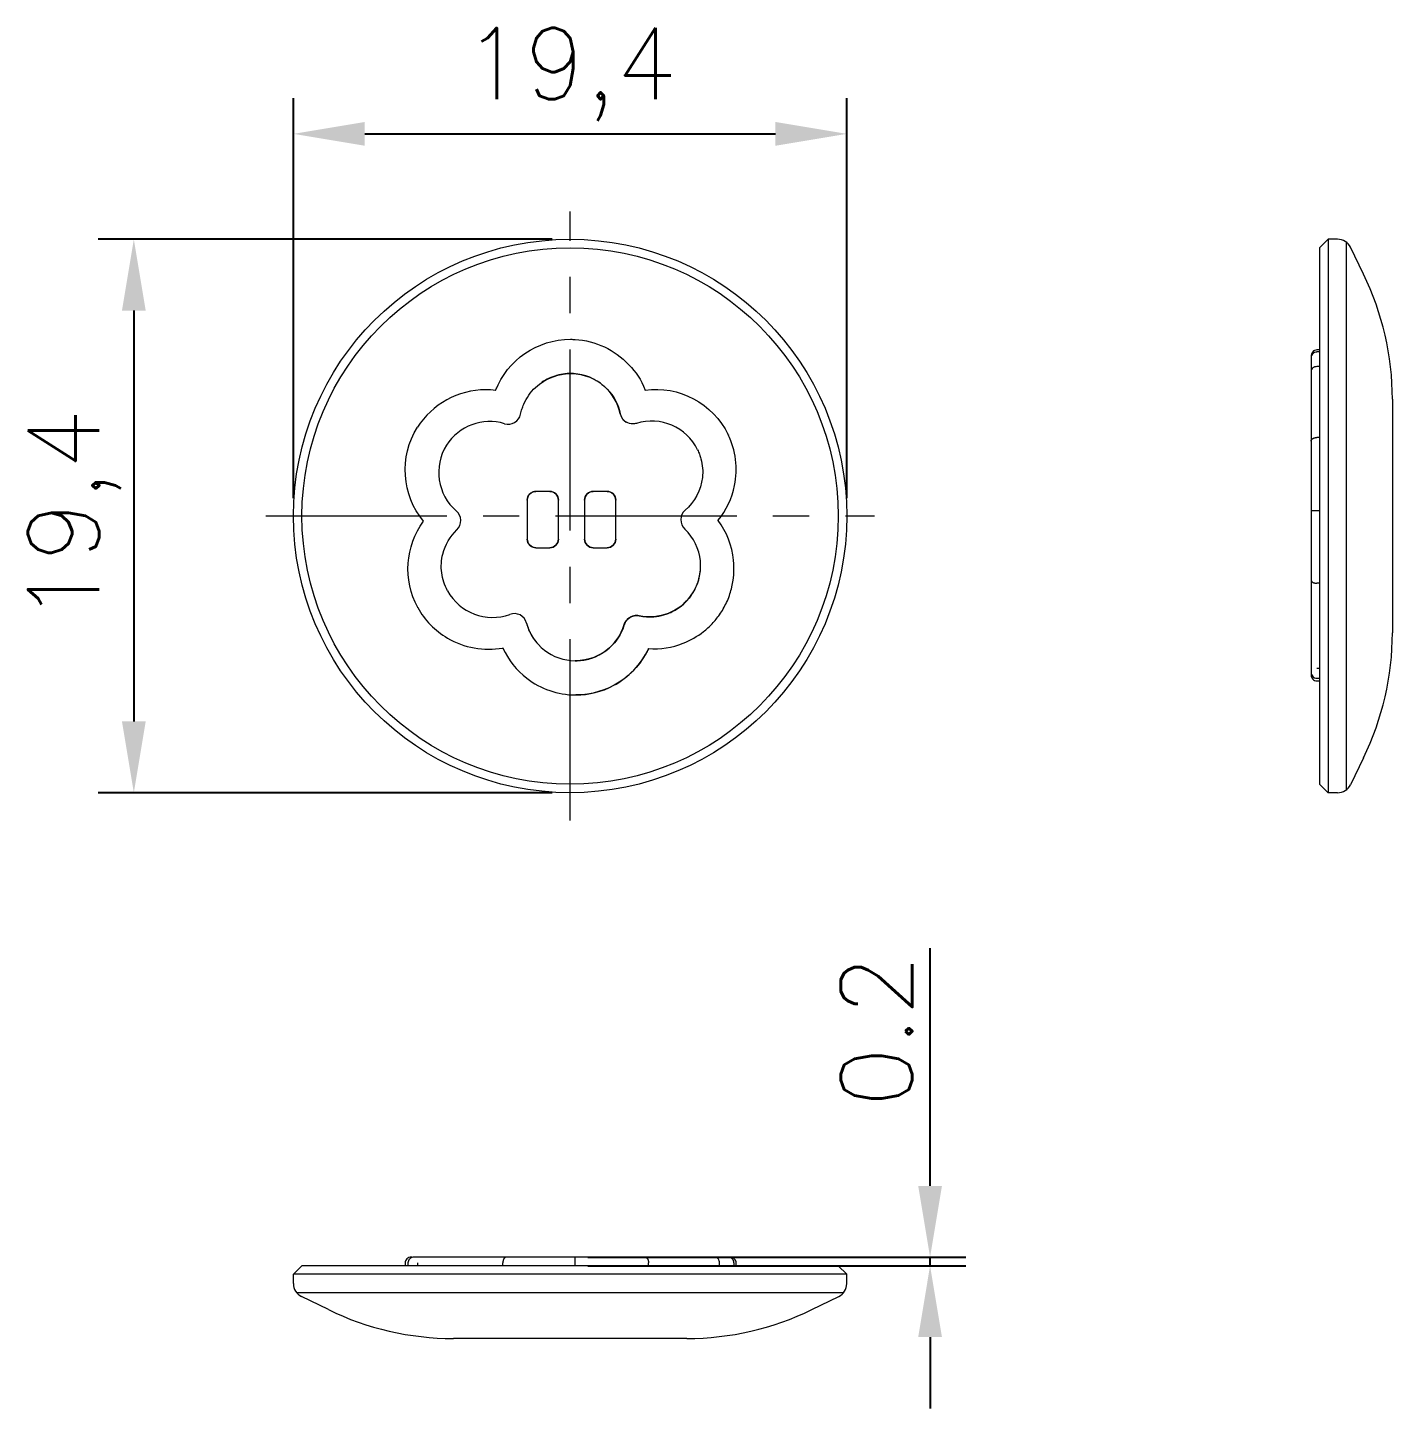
# Model space of a CAD drawing. Header units: millimetres. Extents: x 703 to 945, y 628 to 678.
# Drawn here: x 896.84 to 944.68, y 627.96 to 676.36 of the extents above; entities that cross this region are included whole.
import ezdxf

# ---------------------------------------------------------------- set-up
doc = ezdxf.new("R2010")
doc.units = ezdxf.units.MM
doc.linetypes.add('CENTER', pattern=[50.8, 31.75, -6.35, 6.35, -6.35])
doc.layers.add('1', color=7, linetype='Continuous', true_color=0xffffff)
doc.styles.get("Standard").update_dxf_attribs({"font": 'txt', "bigfont": 'gbcbig.shx'})
doc.dimstyles.new('ISO-25', dxfattribs={"dimtxt": 2.5, "dimasz": 2.5, "dimexe": 1.25, "dimexo": 0.625, "dimtad": 1, "dimtxsty": 'Standard', "dimcen": 2.5, "dimadec": 0, "dimazin": 0, "dimtfac": 1, "dimtmove": 0, "dimatfit": 3, "dimfxl": 1, "dimarcsym": 0})

# ---------------------------------------------------------------- blocks, each defined once
blk = doc.blocks.new('*D6')
at = {"color": 0, "lineweight": -2, "transparency": 16777216}
for p, q in [((906.154, 659.864), (906.154, 673.883)), ((925.554, 659.864), (925.554, 673.883)), ((908.654, 672.633), (923.054, 672.633))]:
    blk.add_line(p, q, dxfattribs=at)
at = {"color": 0, "transparency": 16777216}
for points in [[(908.654, 673.049), (908.654, 672.216), (906.154, 672.633)], [(923.054, 673.049), (923.054, 672.216), (925.554, 672.633)]]:
    blk.add_solid(points, dxfattribs=at)
at = {"layer": 'Defpoints', "color": 0, "transparency": 16777216}
for p in [(925.554, 672.633), (906.154, 659.239), (925.554, 659.239)]:
    blk.add_point(p, dxfattribs=at)
at = {"color": 0, "transparency": 16777216, "insert": (915.854, 674.716), "char_height": 2.5, "attachment_point": 5}
blk.add_mtext('19,4', dxfattribs=at)
blk = doc.blocks.new('*D7')
at = {"color": 0, "lineweight": -2, "transparency": 16777216}
for p, q in [((915.229, 668.939), (899.309, 668.939)), ((900.559, 666.439), (900.559, 652.039)), ((915.229, 649.539), (899.309, 649.539))]:
    blk.add_line(p, q, dxfattribs=at)
at = {"color": 0, "transparency": 16777216}
for points in [[(900.143, 666.439), (900.976, 666.439), (900.559, 668.939)], [(900.143, 652.039), (900.976, 652.039), (900.559, 649.539)]]:
    blk.add_solid(points, dxfattribs=at)
at = {"layer": 'Defpoints', "color": 0, "transparency": 16777216}
for p in [(915.854, 668.939), (900.559, 649.539), (915.854, 649.539)]:
    blk.add_point(p, dxfattribs=at)
at = {"color": 0, "transparency": 16777216, "insert": (898.476, 659.239), "char_height": 2.5, "attachment_point": 5, "rotation": 90}
blk.add_mtext('19,4', dxfattribs=at)
blk = doc.blocks.new('*D8')
at = {"color": 0, "lineweight": -2, "transparency": 16777216}
for p, q in [((928.474, 635.76), (928.474, 644.094)), ((916.479, 633.26), (929.724, 633.26)), ((928.474, 632.96), (928.474, 633.26)), ((916.479, 632.96), (929.724, 632.96)), ((928.474, 630.46), (928.474, 627.96))]:
    blk.add_line(p, q, dxfattribs=at)
at = {"color": 0, "transparency": 16777216}
for points in [[(928.058, 635.76), (928.891, 635.76), (928.474, 633.26)], [(928.058, 630.46), (928.891, 630.46), (928.474, 632.96)]]:
    blk.add_solid(points, dxfattribs=at)
at = {"layer": 'Defpoints', "color": 0, "transparency": 16777216}
for p in [(915.854, 633.26), (928.474, 633.26), (915.854, 632.96)]:
    blk.add_point(p, dxfattribs=at)
at = {"color": 0, "transparency": 16777216, "insert": (926.599, 641.177), "char_height": 2.5, "attachment_point": 5, "rotation": 90}
blk.add_mtext('0.2', dxfattribs=at)

msp = doc.modelspace()

# ---------------------------------------------------------------- linework, layer by layer
at = {"layer": '1', "color": 1, "linetype": 'CENTER', "lineweight": 18, "ltscale": 0.2}
for p, q in [((915.854, 648.569), (915.854, 669.909)), ((905.184, 659.239), (926.524, 659.239))]:
    msp.add_line(p, q, dxfattribs=at)
at = {"layer": '1', "color": 7, "linetype": 'Continuous', "lineweight": 18}
for p, q in [((942.432, 668.939), (942.132, 668.639)), ((942.432, 668.939), (942.432, 649.539)), ((942.76, 668.939), (942.432, 668.939)), ((942.132, 668.639), (942.132, 649.839)), ((943.67, 667.714), (943.21, 668.658)), ((942.132, 664.476), (942.032, 664.476)), ((944.682, 663.33), (944.682, 655.147)), ((942.132, 661.989), (942.032, 661.989)), ((914.351, 659.798), (914.351, 658.427)), ((915.142, 660.099), (914.656, 660.099)), ((915.443, 658.427), (915.443, 659.798)), ((916.364, 659.798), (916.364, 658.427)), ((917.152, 660.099), (916.665, 660.099)), ((917.453, 658.427), (917.453, 659.798)), ((941.832, 659.44), (941.832, 659.42)), ((942.132, 659.419), (942.032, 659.419)), ((914.656, 658.126), (915.142, 658.126)), ((916.665, 658.126), (917.152, 658.126)), ((942.132, 656.881), (942.032, 656.881)), ((916.046, 654.165), (916.033, 654.165)), ((942.132, 653.896), (942.032, 653.896)), ((916.035, 652.965), (916.055, 652.965)), ((943.67, 650.764), (943.21, 649.819)), ((942.132, 649.839), (942.432, 649.539)), ((942.76, 649.539), (942.432, 649.539)), ((910.511, 632.96), (910.511, 633.06)), ((913.496, 632.96), (913.496, 633.06)), ((916.055, 633.26), (916.035, 633.26)), ((916.035, 632.96), (916.035, 633.06)), ((918.604, 632.96), (918.604, 633.06)), ((921.091, 632.96), (921.091, 633.06)), ((906.454, 632.96), (906.154, 632.66)), ((906.154, 632.332), (906.154, 632.66)), ((925.554, 632.66), (906.154, 632.66)), ((925.254, 632.96), (906.454, 632.96)), ((925.554, 632.66), (925.254, 632.96)), ((925.554, 632.332), (925.554, 632.66)), ((907.379, 631.422), (906.435, 631.883)), ((924.329, 631.422), (925.273, 631.883)), ((919.945, 630.41), (911.763, 630.41))]:
    msp.add_line(p, q, dxfattribs=at)
at = {"layer": '1', "color": 7, "linetype": 'Continuous', "lineweight": 13}
for p, q in [((943.073, 649.648), (943.073, 668.829)), ((915.443, 659.805), (915.443, 659.798)), ((917.453, 659.804), (917.453, 659.798)), ((916.035, 652.965), (916.035, 652.965)), ((906.264, 632.02), (925.444, 632.02))]:
    msp.add_line(p, q, dxfattribs=at)
at = {"layer": '1', "color": 7, "linetype": 'Continuous', "lineweight": 18}
for radius in [9.7, 9.4]:
    msp.add_circle((915.854, 659.239), radius, dxfattribs=at)
for centre, radius, start, end in [((942.76, 668.439), 0.5, 26, 90), ((934.682, 663.33), 10, 0, 26), ((934.682, 655.147), 10, 334, 0), ((942.76, 650.039), 0.5, 270, 334), ((906.654, 632.332), 0.5, 180, 244), ((925.054, 632.332), 0.5, 296, 0), ((911.763, 640.41), 10, 244, 270), ((919.945, 640.41), 10, 270, 296)]:
    msp.add_arc(centre, radius, start, end, dxfattribs=at)
for centre, major_axis, ratio, start_param, end_param in [((913.735, 662.847), (0.294, 0.296), 0.892727, 4.439445, 5.333421), ((917.976, 662.858), (-0.236, 0.322), 0.887051, 1.103618, 2.031956), ((911.544, 659.053), (0.391, 0.288), 0.948218, 5.698551, 6.496535), ((911.534, 659.06), (0.485, 0.044), 0.916854, 5.433315, 6.248847), ((920.216, 659.099), (-0.48, 0.036), 0.94796, 0.045752, 0.8514), ((913.878, 655.384), (0.357, 0.268), 0.958266, 0.422762, 1.261278), ((913.793, 655.296), (0.457, 0.347), 0.871005, 5.936615, 6.677464)]:
    msp.add_ellipse(centre, major_axis=major_axis, ratio=ratio, start_param=start_param, end_param=end_param, dxfattribs=at)
for points, knots in [([(913.244, 663.637), (913.66, 664.712), (914.694, 665.432), (915.874, 665.432), (915.926, 665.432), (915.977, 665.428), (916.028, 665.425)], [0, 0, 0, 0, 0.5, 0.5, 0.5, 1, 1, 1, 1]), ([(942.032, 665.061), (942.005, 665.06), (941.955, 665.049), (941.887, 665), (941.843, 664.924), (941.833, 664.865), (941.832, 664.833)], [0, 0, 0, 0, 0.254094, 0.506215, 0.755081, 1, 1, 1, 1]), ([(942.032, 664.984), (942.005, 664.984), (941.955, 664.974), (941.887, 664.929), (941.843, 664.862), (941.833, 664.811), (941.832, 664.784)], [0, 0, 0, 0, 0.251652, 0.502463, 0.751733, 1, 1, 1, 1]), ([(941.832, 664.784), (941.832, 664.796), (941.832, 664.754), (941.832, 664.56), (941.832, 664.403), (941.832, 664.312)], [0, 0, 0, 0, 0.454469, 0.727235, 1, 1, 1, 1]), ([(914.121, 662.806), (914.134, 662.872), (914.164, 662.985), (914.289, 663.328), (914.747, 663.989), (915.485, 664.255), (915.972, 664.229)], [0, 0, 0, 0, 0.071197, 0.142644, 0.428429, 1, 1, 1, 1]), ([(915.972, 664.229), (916.095, 664.222), (916.305, 664.189), (916.729, 664.041), (917.277, 663.649), (917.545, 663.141), (917.615, 662.816)], [0, 0, 0, 0, 0.14272, 0.2856, 0.57136, 1, 1, 1, 1]), ([(942.032, 664.476), (942.006, 664.476), (941.967, 664.469), (941.932, 664.454), (941.91, 664.442), (941.9, 664.436), (941.854, 664.398), (941.832, 664.355), (941.832, 664.312)], [0, 0, 0, 0, 0.25, 0.375, 0.375, 0.5, 0.5, 1, 1, 1, 1]), ([(941.832, 664.312), (941.832, 664.239), (941.832, 664.078), (941.832, 663.7), (941.832, 663.029), (941.832, 662.384), (941.832, 661.956), (941.832, 661.911), (941.832, 661.865)], [0, 0, 0, 0, 0.1359, 0.2718, 0.543601, 0.951301, 0.951301, 1, 1, 1, 1]), ([(913.244, 663.637), (913.243, 663.637), (913.241, 663.638), (913.124, 663.654), (913.004, 663.661), (912.413, 663.661), (911.471, 663.418), (910.756, 662.748), (910.504, 662.351)], [0, 0, 0, 0, 0.001163, 0.001163, 0.113042, 0.113042, 0.556521, 1, 1, 1, 1]), ([(917.615, 662.816), (917.631, 662.744), (917.687, 662.634), (917.779, 662.554), (917.826, 662.527)], [0, 0, 0, 0, 0.578952, 1, 1, 1, 1]), ([(918.182, 662.485), (918.137, 662.472), (918.095, 662.466), (918.049, 662.466), (917.972, 662.466), (917.894, 662.485), (917.826, 662.527)], [0, 0, 0, 0, 0.5, 0.5, 0.5, 1, 1, 1, 1]), ([(921.04, 659.086), (921.041, 659.087), (921.042, 659.088), (921.33, 659.438), (921.801, 660.429), (921.663, 661.541), (921.398, 662.088)], [0, 0, 0, 0, 0.001142, 0.001142, 0.429224, 1, 1, 1, 1]), ([(941.832, 661.865), (941.832, 661.866), (941.832, 661.869), (941.833, 661.873), (941.833, 661.877), (941.834, 661.881), (941.835, 661.885), (941.836, 661.888), (941.837, 661.892), (941.839, 661.896), (941.84, 661.899), (941.842, 661.902), (941.844, 661.906), (941.846, 661.909), (941.848, 661.912), (941.85, 661.915), (941.852, 661.918), (941.854, 661.92), (941.857, 661.923), (941.859, 661.926), (941.861, 661.928), (941.864, 661.931), (941.866, 661.933), (941.868, 661.935), (941.871, 661.937), (941.873, 661.939), (941.876, 661.941), (941.878, 661.943), (941.88, 661.945), (941.883, 661.947), (941.887, 661.95), (941.894, 661.954), (941.904, 661.96), (941.914, 661.965), (941.924, 661.969), (941.936, 661.973), (941.947, 661.977), (941.959, 661.98), (941.971, 661.983), (941.983, 661.985), (941.995, 661.986), (942.008, 661.988), (942.02, 661.988), (942.028, 661.988), (942.032, 661.989)], [0, 0, 0, 0, 0.023436, 0.046422, 0.068961, 0.091058, 0.112714, 0.133932, 0.154713, 0.175058, 0.194967, 0.214442, 0.233482, 0.252088, 0.270259, 0.287996, 0.305297, 0.322164, 0.338595, 0.354591, 0.370151, 0.385275, 0.399964, 0.414217, 0.428035, 0.441417, 0.454365, 0.466877, 0.478956, 0.4906, 0.501812, 0.543924, 0.585248, 0.625831, 0.665721, 0.704959, 0.743581, 0.781622, 0.819117, 0.856107, 0.892635, 0.928752, 0.964518, 1, 1, 1, 1]), ([(941.832, 661.865), (941.832, 661.846), (941.832, 661.826), (941.832, 661.569), (941.832, 660.849), (941.832, 659.863), (941.832, 659.44)], [0, 0, 0, 0, 0.044235, 0.044235, 0.590387, 1, 1, 1, 1]), ([(920.325, 661.558), (920.352, 661.503), (920.393, 661.405), (920.496, 661.086), (920.551, 660.357), (920.222, 659.729), (919.887, 659.438)], [0, 0, 0, 0, 0.071345, 0.14278, 0.42852, 1, 1, 1, 1]), ([(914.656, 660.099), (914.624, 660.099), (914.544, 660.087), (914.448, 660.027), (914.373, 659.929), (914.351, 659.844), (914.351, 659.798)], [0, 0, 0, 0, 0.214286, 0.5, 0.714286, 1, 1, 1, 1]), ([(941.832, 659.42), (941.832, 658.855), (941.832, 657.871), (941.832, 657.238), (941.832, 657.042), (941.832, 657.02), (941.832, 656.999)], [0, 0, 0, 0, 0.542628, 0.949746, 0.949746, 1, 1, 1, 1]), ([(911.557, 656.615), (911.499, 656.723), (911.416, 656.919), (911.317, 657.357), (911.358, 658.029), (911.645, 658.524), (911.884, 658.754)], [0, 0, 0, 0, 0.142733, 0.285611, 0.571366, 1, 1, 1, 1]), ([(921.091, 655.78), (921.182, 655.907), (921.357, 656.208), (921.581, 656.842), (921.657, 657.868), (921.343, 658.682), (921.041, 659.084), (921.041, 659.085), (921.04, 659.086)], [0, 0, 0, 0, 0.142564, 0.285296, 0.570761, 0.998957, 0.998957, 1, 1, 1, 1]), ([(914.351, 658.427), (914.351, 658.393), (914.367, 658.308), (914.438, 658.203), (914.544, 658.139), (914.624, 658.126), (914.656, 658.126)], [0, 0, 0, 0, 0.214286, 0.5, 0.785714, 1, 1, 1, 1]), ([(941.832, 656.999), (941.832, 656.997), (941.832, 656.995), (941.833, 656.991), (941.833, 656.987), (941.834, 656.983), (941.835, 656.98), (941.836, 656.976), (941.837, 656.973), (941.839, 656.97), (941.84, 656.966), (941.842, 656.963), (941.844, 656.96), (941.845, 656.957), (941.847, 656.954), (941.849, 656.951), (941.851, 656.949), (941.854, 656.946), (941.856, 656.944), (941.858, 656.941), (941.86, 656.939), (941.863, 656.937), (941.865, 656.934), (941.867, 656.932), (941.87, 656.93), (941.872, 656.929), (941.874, 656.927), (941.876, 656.925), (941.879, 656.923), (941.881, 656.922), (941.885, 656.919), (941.892, 656.915), (941.901, 656.91), (941.91, 656.905), (941.92, 656.901), (941.931, 656.897), (941.941, 656.894), (941.952, 656.891), (941.963, 656.888), (941.975, 656.886), (941.986, 656.884), (941.998, 656.883), (942.009, 656.882), (942.021, 656.881), (942.028, 656.881), (942.032, 656.881)], [0, 0, 0, 0, 0.023579, 0.046704, 0.069376, 0.091599, 0.113373, 0.134699, 0.155579, 0.176013, 0.196001, 0.215543, 0.23464, 0.253292, 0.271499, 0.28926, 0.306576, 0.323447, 0.339873, 0.355853, 0.371388, 0.386478, 0.401123, 0.415324, 0.429079, 0.442391, 0.455259, 0.467683, 0.479665, 0.491205, 0.502303, 0.542168, 0.581222, 0.619505, 0.65705, 0.693889, 0.730054, 0.765576, 0.800491, 0.83484, 0.868669, 0.902032, 0.934993, 0.967622, 1, 1, 1, 1]), ([(941.832, 656.999), (941.832, 656.947), (941.832, 656.896), (941.832, 656.23), (941.832, 655.088), (941.832, 654.296), (941.832, 654.071)], [0, 0, 0, 0, 0.045706, 0.045706, 0.591073, 1, 1, 1, 1]), ([(910.511, 656.032), (910.753, 655.589), (911.606, 654.718), (912.834, 654.489), (913.494, 654.612), (913.495, 654.613), (913.496, 654.613)], [0, 0, 0, 0, 0.428106, 0.998914, 0.998914, 1, 1, 1, 1]), ([(918.604, 654.589), (918.605, 654.589), (918.606, 654.589), (919.015, 654.562), (919.711, 654.671), (920.436, 655.087), (920.84, 655.456), (921.018, 655.675), (921.091, 655.78)], [0, 0, 0, 0, 0.001082, 0.001082, 0.429278, 0.714742, 0.857474, 1, 1, 1, 1]), ([(917.754, 655.432), (917.72, 655.317), (917.642, 655.125), (917.464, 654.846), (917.018, 654.371), (916.48, 654.165), (916.046, 654.165)], [0, 0, 0, 0, 0.142714, 0.285595, 0.428476, 1, 1, 1, 1]), ([(918.27, 655.74), (918.265, 655.741), (918.249, 655.744), (918.219, 655.747), (918.164, 655.75), (918.055, 655.737), (917.908, 655.671), (917.81, 655.561), (917.772, 655.481), (917.761, 655.452), (917.756, 655.436), (917.754, 655.432)], [0, 0, 0, 0, 0.035458, 0.071223, 0.142755, 0.285817, 0.571942, 0.858066, 0.929598, 0.965363, 1, 1, 1, 1]), ([(913.496, 654.613), (913.497, 654.612), (913.497, 654.611), (913.684, 654.196), (914.367, 653.336), (915.426, 652.969), (916.035, 652.965)], [0, 0, 0, 0, 0.00114, 0.00114, 0.429223, 1, 1, 1, 1]), ([(916.055, 652.965), (916.511, 652.965), (917.573, 653.232), (918.347, 654.037), (918.603, 654.587), (918.603, 654.588), (918.604, 654.589)], [0, 0, 0, 0, 0.428125, 0.998958, 0.998958, 1, 1, 1, 1]), ([(941.832, 653.766), (941.833, 653.737), (941.843, 653.683), (941.887, 653.611), (941.955, 653.565), (942.005, 653.555), (942.032, 653.554)], [0, 0, 0, 0, 0.246684, 0.495852, 0.747194, 1, 1, 1, 1]), ([(941.832, 653.669), (941.833, 653.64), (941.843, 653.586), (941.887, 653.515), (941.955, 653.469), (942.005, 653.458), (942.032, 653.457)], [0, 0, 0, 0, 0.246912, 0.496183, 0.747454, 1, 1, 1, 1]), ([(910.285, 633.26), (910.255, 633.26), (910.201, 633.25), (910.13, 633.205), (910.084, 633.138), (910.073, 633.088), (910.073, 633.06)], [0, 0, 0, 0, 0.246912, 0.496183, 0.747454, 1, 1, 1, 1]), ([(910.381, 633.26), (910.352, 633.26), (910.298, 633.25), (910.227, 633.205), (910.181, 633.138), (910.17, 633.088), (910.17, 633.06)], [0, 0, 0, 0, 0.246684, 0.495852, 0.747194, 1, 1, 1, 1]), ([(913.614, 633.26), (913.563, 633.26), (913.511, 633.26), (912.846, 633.26), (911.703, 633.26), (910.911, 633.26), (910.687, 633.26)], [0, 0, 0, 0, 0.045706, 0.045706, 0.591073, 1, 1, 1, 1]), ([(913.614, 633.26), (913.613, 633.26), (913.61, 633.26), (913.606, 633.26), (913.603, 633.259), (913.599, 633.259), (913.595, 633.258), (913.592, 633.257), (913.588, 633.255), (913.585, 633.254), (913.582, 633.252), (913.578, 633.251), (913.575, 633.249), (913.572, 633.247), (913.569, 633.245), (913.567, 633.243), (913.564, 633.241), (913.561, 633.239), (913.559, 633.237), (913.556, 633.235), (913.554, 633.232), (913.552, 633.23), (913.55, 633.228), (913.548, 633.225), (913.546, 633.223), (913.544, 633.221), (913.542, 633.218), (913.54, 633.216), (913.539, 633.214), (913.537, 633.212), (913.534, 633.207), (913.53, 633.201), (913.525, 633.192), (913.521, 633.182), (913.517, 633.172), (913.513, 633.162), (913.509, 633.151), (913.506, 633.141), (913.504, 633.129), (913.501, 633.118), (913.5, 633.107), (913.498, 633.095), (913.497, 633.084), (913.496, 633.072), (913.496, 633.064), (913.496, 633.06)], [0, 0, 0, 0, 0.023579, 0.046704, 0.069376, 0.091599, 0.113373, 0.134699, 0.155579, 0.176013, 0.196001, 0.215543, 0.23464, 0.253292, 0.271499, 0.28926, 0.306576, 0.323447, 0.339873, 0.355853, 0.371388, 0.386478, 0.401123, 0.415324, 0.429079, 0.442391, 0.455259, 0.467683, 0.479665, 0.491205, 0.502303, 0.542168, 0.581222, 0.619505, 0.65705, 0.693889, 0.730054, 0.765576, 0.800491, 0.83484, 0.868669, 0.902032, 0.934993, 0.967622, 1, 1, 1, 1]), ([(916.035, 633.26), (915.47, 633.26), (914.487, 633.26), (913.853, 633.26), (913.657, 633.26), (913.636, 633.26), (913.614, 633.26)], [0, 0, 0, 0, 0.542628, 0.949746, 0.949746, 1, 1, 1, 1]), ([(918.48, 633.26), (918.461, 633.26), (918.442, 633.26), (918.185, 633.26), (917.465, 633.26), (916.478, 633.26), (916.055, 633.26)], [0, 0, 0, 0, 0.044235, 0.044235, 0.590387, 1, 1, 1, 1]), ([(918.48, 633.26), (918.482, 633.26), (918.484, 633.26), (918.489, 633.26), (918.492, 633.259), (918.496, 633.259), (918.5, 633.258), (918.504, 633.256), (918.507, 633.255), (918.511, 633.254), (918.514, 633.252), (918.518, 633.25), (918.521, 633.249), (918.524, 633.247), (918.527, 633.245), (918.53, 633.243), (918.533, 633.241), (918.536, 633.238), (918.538, 633.236), (918.541, 633.234), (918.544, 633.231), (918.546, 633.229), (918.548, 633.227), (918.551, 633.224), (918.553, 633.222), (918.555, 633.22), (918.557, 633.217), (918.559, 633.215), (918.56, 633.212), (918.562, 633.21), (918.565, 633.206), (918.57, 633.199), (918.575, 633.189), (918.58, 633.179), (918.584, 633.168), (918.588, 633.157), (918.592, 633.146), (918.595, 633.134), (918.598, 633.122), (918.6, 633.11), (918.602, 633.097), (918.603, 633.085), (918.604, 633.073), (918.604, 633.064), (918.604, 633.06)], [0, 0, 0, 0, 0.023436, 0.046422, 0.068961, 0.091058, 0.112714, 0.133932, 0.154713, 0.175058, 0.194967, 0.214442, 0.233482, 0.252088, 0.270259, 0.287996, 0.305297, 0.322164, 0.338595, 0.354591, 0.370151, 0.385275, 0.399964, 0.414217, 0.428035, 0.441417, 0.454365, 0.466877, 0.478956, 0.4906, 0.501812, 0.543924, 0.585248, 0.625831, 0.665721, 0.704959, 0.743581, 0.781622, 0.819117, 0.856107, 0.892635, 0.928752, 0.964518, 1, 1, 1, 1]), ([(920.928, 633.26), (920.855, 633.26), (920.693, 633.26), (920.316, 633.26), (919.644, 633.26), (918.999, 633.26), (918.572, 633.26), (918.526, 633.26), (918.48, 633.26)], [0, 0, 0, 0, 0.1359, 0.2718, 0.543601, 0.951301, 0.951301, 1, 1, 1, 1]), ([(921.091, 633.06), (921.091, 633.086), (921.085, 633.126), (921.07, 633.161), (921.058, 633.182), (921.051, 633.192), (921.013, 633.238), (920.971, 633.26), (920.928, 633.26)], [0, 0, 0, 0, 0.25, 0.375, 0.375, 0.5, 0.5, 1, 1, 1, 1]), ([(921.399, 633.26), (921.411, 633.26), (921.369, 633.26), (921.176, 633.26), (921.018, 633.26), (920.928, 633.26)], [0, 0, 0, 0, 0.454469, 0.727235, 1, 1, 1, 1]), ([(921.599, 633.06), (921.599, 633.088), (921.589, 633.138), (921.545, 633.205), (921.478, 633.249), (921.427, 633.26), (921.399, 633.26)], [0, 0, 0, 0, 0.251652, 0.502463, 0.751733, 1, 1, 1, 1]), ([(921.676, 633.06), (921.676, 633.088), (921.664, 633.138), (921.615, 633.205), (921.539, 633.249), (921.48, 633.26), (921.448, 633.26)], [0, 0, 0, 0, 0.254094, 0.506215, 0.755081, 1, 1, 1, 1])]:
    msp.add_open_spline(points, degree=3, knots=knots, dxfattribs=at)
at = {"layer": '1', "color": 7, "linetype": 'Continuous', "lineweight": 13}
for points, knots in [([(916.028, 665.425), (916.028, 665.425), (916.028, 665.425), (916.386, 665.405), (916.735, 665.316), (917.375, 665.015), (917.662, 664.807), (918.189, 664.254), (918.326, 664.043), (918.481, 663.654)], [0, 0, 0, 0, 0.000003, 0.000003, 0.318719, 0.318719, 0.63032, 0.63032, 1, 1, 1, 1]), ([(915.972, 664.229), (915.773, 664.24), (915.574, 664.219), (915.199, 664.113), (915.025, 664.033), (914.867, 663.926)], [0, 0, 0, 0, 0.510886, 0.510886, 1, 1, 1, 1]), ([(913.244, 663.637), (913.244, 663.637), (913.244, 663.637), (913.255, 663.667), (913.267, 663.697), (913.288, 663.746), (913.297, 663.765), (913.306, 663.784)], [0, 0, 0, 0, 0.000011, 0.000011, 0.602631, 0.602631, 1, 1, 1, 1]), ([(920.104, 656.46), (920.22, 656.623), (920.307, 656.805), (920.41, 657.166), (920.432, 657.342), (920.429, 657.517)], [0, 0, 0, 0, 0.532974, 0.532974, 1, 1, 1, 1]), ([(918.27, 655.74), (918.5, 655.691), (918.737, 655.688), (919.197, 655.774), (919.415, 655.86), (919.804, 656.111), (919.971, 656.271), (920.104, 656.46)], [0, 0, 0, 0, 0.337168, 0.337168, 0.670276, 0.670276, 1, 1, 1, 1]), ([(914.325, 655.487), (914.365, 655.332), (914.427, 655.184), (914.56, 654.956), (914.621, 654.871), (914.688, 654.792)], [0, 0, 0, 0, 0.605222, 0.605222, 1, 1, 1, 1]), ([(917.754, 655.432), (917.754, 655.432), (917.754, 655.432), (917.769, 655.483), (917.793, 655.531), (917.857, 655.614), (917.895, 655.649), (917.986, 655.709), (918.04, 655.73), (918.154, 655.752), (918.213, 655.751), (918.27, 655.74), (918.27, 655.74), (918.27, 655.74)], [0, 0, 0, 0, 0.000003, 0.000003, 0.241239, 0.241239, 0.474741, 0.474741, 0.736219, 0.736219, 0.999992, 0.999992, 1, 1, 1, 1]), ([(918.604, 654.589), (918.604, 654.589), (918.604, 654.589), (918.593, 654.566), (918.582, 654.542), (918.55, 654.479), (918.529, 654.439), (918.507, 654.4)], [0, 0, 0, 0, 0.000007, 0.000007, 0.363537, 0.363537, 1, 1, 1, 1]), ([(916.046, 654.165), (916.202, 654.165), (916.357, 654.185), (916.578, 654.245), (916.647, 654.268), (916.714, 654.296)], [0, 0, 0, 0, 0.681303, 0.681303, 1, 1, 1, 1])]:
    msp.add_open_spline(points, degree=3, knots=knots, dxfattribs=at)
at = {"layer": '1', "color": 7, "linetype": 'Continuous', "lineweight": 18}
for points, degree in [([(942.132, 665.062), (942.032, 665.062)], 1), ([(942.132, 664.987), (942.032, 664.987)], 1), ([(917.615, 662.816), (917.446, 663.603), (916.772, 664.184), (915.972, 664.229)], 3), ([(918.481, 663.654), (919.665, 663.815), (920.863, 663.194), (921.398, 662.088)], 3), ([(913.554, 662.472), (912.789, 662.709), (911.956, 662.398), (911.521, 661.72)], 3), ([(920.325, 661.558), (919.939, 662.352), (919.018, 662.751), (918.182, 662.485)], 3), ([(910.716, 659.052), (909.955, 659.969), (909.849, 661.314), (910.504, 662.351)], 3), ([(913.554, 662.472), (913.674, 662.436), (913.803, 662.452), (913.91, 662.514)], 3), ([(911.521, 661.72), (911.051, 660.975), (911.201, 659.983), (911.868, 659.412)], 3), ([(914.351, 659.798), (914.351, 659.963), (914.487, 660.099), (914.656, 660.099)], 3), ([(915.443, 659.798), (915.443, 659.877), (915.376, 660.032), (915.221, 660.099), (915.142, 660.099)], 3), ([(915.142, 660.099), (915.307, 660.099), (915.443, 659.963), (915.443, 659.798)], 3), ([(916.665, 660.099), (916.586, 660.099), (916.431, 660.032), (916.364, 659.877), (916.364, 659.798)], 3), ([(916.364, 659.798), (916.364, 659.963), (916.5, 660.099), (916.665, 660.099)], 3), ([(917.453, 659.798), (917.453, 659.877), (917.386, 660.032), (917.23, 660.099), (917.152, 660.099)], 3), ([(917.152, 660.099), (917.317, 660.099), (917.453, 659.963), (917.453, 659.798)], 3), ([(919.887, 659.438), (919.789, 659.354), (919.738, 659.238), (919.735, 659.114)], 3), ([(942.032, 659.419), (941.98, 659.419), (941.876, 659.419), (941.832, 659.42), (941.832, 659.42)], 3), ([(910.511, 656.032), (909.982, 657.005), (910.078, 658.185), (910.716, 659.052)], 3), ([(920.104, 656.46), (920.613, 657.179), (920.516, 658.174), (919.874, 658.78)], 3), ([(914.656, 658.126), (914.487, 658.126), (914.351, 658.262), (914.351, 658.427)], 3), ([(915.142, 658.126), (915.221, 658.126), (915.376, 658.193), (915.443, 658.348), (915.443, 658.427)], 3), ([(915.443, 658.427), (915.443, 658.262), (915.307, 658.126), (915.142, 658.126)], 3), ([(916.364, 658.427), (916.364, 658.348), (916.431, 658.193), (916.586, 658.126), (916.665, 658.126)], 3), ([(916.665, 658.126), (916.5, 658.126), (916.364, 658.262), (916.364, 658.427)], 3), ([(917.152, 658.126), (917.23, 658.126), (917.386, 658.193), (917.453, 658.348), (917.453, 658.427)], 3), ([(917.453, 658.427), (917.453, 658.262), (917.317, 658.126), (917.152, 658.126)], 3), ([(911.557, 656.615), (911.978, 655.844), (912.918, 655.49), (913.742, 655.792)], 3), ([(918.27, 655.74), (918.973, 655.591), (919.693, 655.876), (920.104, 656.46)], 3), ([(920.104, 656.46), (919.904, 656.175), (919.333, 655.728), (918.61, 655.668), (918.27, 655.74)], 3), ([(917.754, 655.432), (917.819, 655.652), (918.043, 655.785), (918.27, 655.74)], 3), ([(914.325, 655.487), (914.526, 654.716), (915.229, 654.171), (916.033, 654.165)], 3), ([(916.046, 654.165), (916.827, 654.165), (917.531, 654.683), (917.754, 655.432)], 3), ([(918.604, 654.589), (918.15, 653.613), (917.154, 652.965), (916.055, 652.965)], 3), ([(941.832, 654.071), (941.832, 653.9), (941.832, 653.796), (941.832, 653.765)], 3), ([(941.832, 653.685), (941.832, 653.678), (941.832, 653.672), (941.832, 653.668)], 3), ([(942.032, 653.553), (942.132, 653.553)], 1), ([(942.032, 653.457), (942.132, 653.457)], 1), ([(910.072, 633.06), (910.072, 632.96)], 1), ([(910.169, 633.06), (910.169, 632.96)], 1), ([(910.301, 633.26), (910.293, 633.26), (910.288, 633.26), (910.283, 633.26)], 3), ([(910.687, 633.26), (910.515, 633.26), (910.412, 633.26), (910.38, 633.26)], 3), ([(916.035, 633.06), (916.035, 633.113), (916.035, 633.217), (916.035, 633.26), (916.035, 633.26)], 3), ([(921.602, 632.96), (921.602, 633.06)], 1), ([(921.678, 632.96), (921.678, 633.06)], 1)]:
    msp.add_open_spline(points, degree=degree, dxfattribs=at)
at = {"layer": '1', "color": 7, "linetype": 'Continuous', "lineweight": 13}
for points in [[(918.481, 663.654), (918.487, 663.655), (918.492, 663.656), (918.497, 663.656)], [(917.615, 662.816), (917.592, 662.922), (917.56, 663.027), (917.518, 663.127)], [(921.381, 662.122), (921.387, 662.111), (921.393, 662.1), (921.398, 662.088)], [(921.398, 662.088), (921.401, 662.083), (921.403, 662.079), (921.405, 662.074)], [(915.142, 660.099), (915.146, 660.099), (915.149, 660.099), (915.153, 660.099)], [(916.659, 660.099), (916.661, 660.099), (916.663, 660.099), (916.665, 660.099)], [(917.152, 660.099), (917.155, 660.099), (917.159, 660.099), (917.162, 660.099)], [(916.364, 658.42), (916.364, 658.422), (916.364, 658.425), (916.364, 658.427)], [(915.144, 658.126), (915.143, 658.126), (915.143, 658.126), (915.142, 658.126)], [(917.158, 658.126), (917.156, 658.126), (917.154, 658.126), (917.152, 658.126)], [(910.519, 656.018), (910.516, 656.022), (910.514, 656.027), (910.511, 656.032)], [(921.095, 655.785), (921.093, 655.783), (921.092, 655.781), (921.091, 655.78)]]:
    msp.add_open_spline(points, degree=3, dxfattribs=at)

# ---------------------------------------------------------------- dimensions: what is measured, and where the dimension line sits
dim = msp.add_linear_dim(base=(925.554, 672.633), p1=(906.154, 659.239), p2=(925.554, 659.239), dimstyle='ISO-25')
dim.commit()
dim.dimension.update_dxf_attribs({"geometry": '*D6', "text_midpoint": (915.854, 674.716)})
dim = msp.add_linear_dim(base=(900.559, 649.539), p1=(915.854, 668.939), p2=(915.854, 649.539), angle=90, dimstyle='ISO-25')
dim.commit()
dim.dimension.update_dxf_attribs({"geometry": '*D7', "text_midpoint": (898.476, 659.239)})
dim = msp.add_linear_dim(base=(928.474, 633.26), p1=(915.854, 632.96), p2=(915.854, 633.26), angle=90, text='0.2', dimstyle='ISO-25')
dim.commit()
dim.dimension.update_dxf_attribs({"geometry": '*D8', "text_midpoint": (926.599, 641.177)})

doc.saveas('drawing.dxf')
